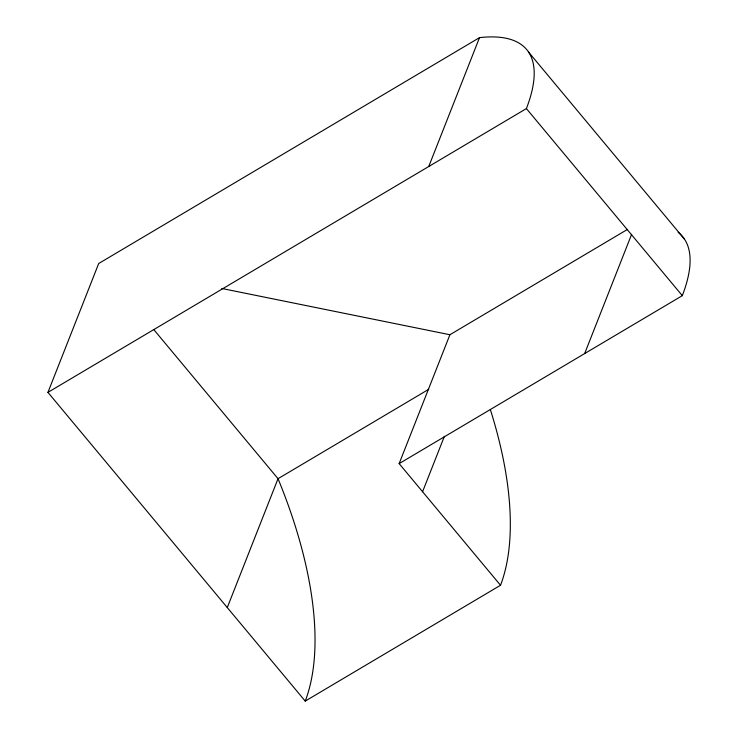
<?xml version="1.0" encoding="UTF-8"?>
<svg xmlns="http://www.w3.org/2000/svg" width="738" height="738" viewBox="0 0 738 738"><rect width="100%" height="100%" fill="white"/><g stroke="black" fill="none" stroke-linecap="round" stroke-linejoin="round"><path stroke-width="1.11" d="M47.942 392.376L98.707 263.503L479.515 37.638A323.059 95.829 -39.8 0 1 526.397 108.587L682.299 295.661L399.147 463.612L500.521 585.262L305.228 701.1L47.942 392.376L526.397 108.587M227.276 607.558L278.032 478.694L428.723 389.313M428.75 166.502L479.515 37.638M399.147 463.612L449.912 334.738L627.521 229.389M422.57 491.72L444.387 436.342M584.653 353.585L631.636 234.297M221.797 288.475L449.912 334.738M528.62 52.149L684.523 239.223M154.058 329.923L278.032 478.694A323.059 147 59.3 0 1 305.228 701.1M678.13 232.341A323.059 95.829 -39.8 0 1 682.299 295.661M490.336 409.535A323.059 147 59.3 0 1 500.521 585.262"/></g></svg>
